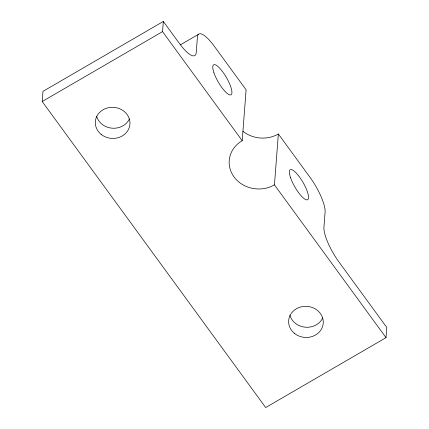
<?xml version="1.0" encoding="UTF-8"?>
<svg xmlns="http://www.w3.org/2000/svg" width="429" height="429" viewBox="0 0 429 429"><rect width="100%" height="100%" fill="white"/><g stroke="black" fill="none" stroke-linecap="round" stroke-linejoin="round"><path stroke-width="0.64" d="M42.203 101.523L42.986 91.345L163.331 21.45L179.295 43.308A28.899 7.765 59.9 0 0 196.235 52.445L197.41 37.184A28.899 7.765 59.9 0 1 214.35 46.321L246.112 89.822L242.197 140.707A29.188 26.185 4.4 0 0 234.009 176.898A29.188 26.185 4.4 0 0 274.442 184.861L386.014 337.655L265.669 407.55L42.203 101.523L162.548 31.628L163.331 21.45M274.442 184.861L278.357 133.977A29.188 26.185 4.4 0 1 242.927 131.253M386.014 337.655L386.797 327.477L338.91 261.899A28.899 7.765 59.9 0 1 323.927 227.322L325.102 212.055A28.899 7.765 59.9 0 0 310.119 177.477L278.357 133.977M180.588 44.723L198.493 34.32M162.548 31.628L242.197 140.707M322.758 317.889A17.337 15.557 4.4 0 1 305.48 327.225A17.337 15.557 4.4 0 1 289.929 315.256M129.445 118.865A17.337 15.557 4.4 0 1 112.167 128.201A17.337 15.557 4.4 0 1 96.616 116.238M290.449 177.359A17.337 4.66 59.9 0 0 307.051 199.887A17.337 4.66 59.9 0 0 299.426 176.898A17.337 4.66 59.9 0 0 290.449 177.359M101.448 134.588A17.337 15.557 4.4 0 0 129.692 125.895A17.337 15.557 4.4 0 0 106.778 108.135A17.337 15.557 4.4 0 0 101.448 134.588M213.835 72.437A17.337 4.66 59.9 0 0 230.437 94.965A17.337 4.66 59.9 0 0 222.812 71.975A17.337 4.66 59.9 0 0 213.835 72.437M294.761 333.612A17.337 15.557 4.4 0 0 323.005 324.914A17.337 15.557 4.4 0 0 300.091 307.159A17.337 15.557 4.4 0 0 294.761 333.612"/></g></svg>
